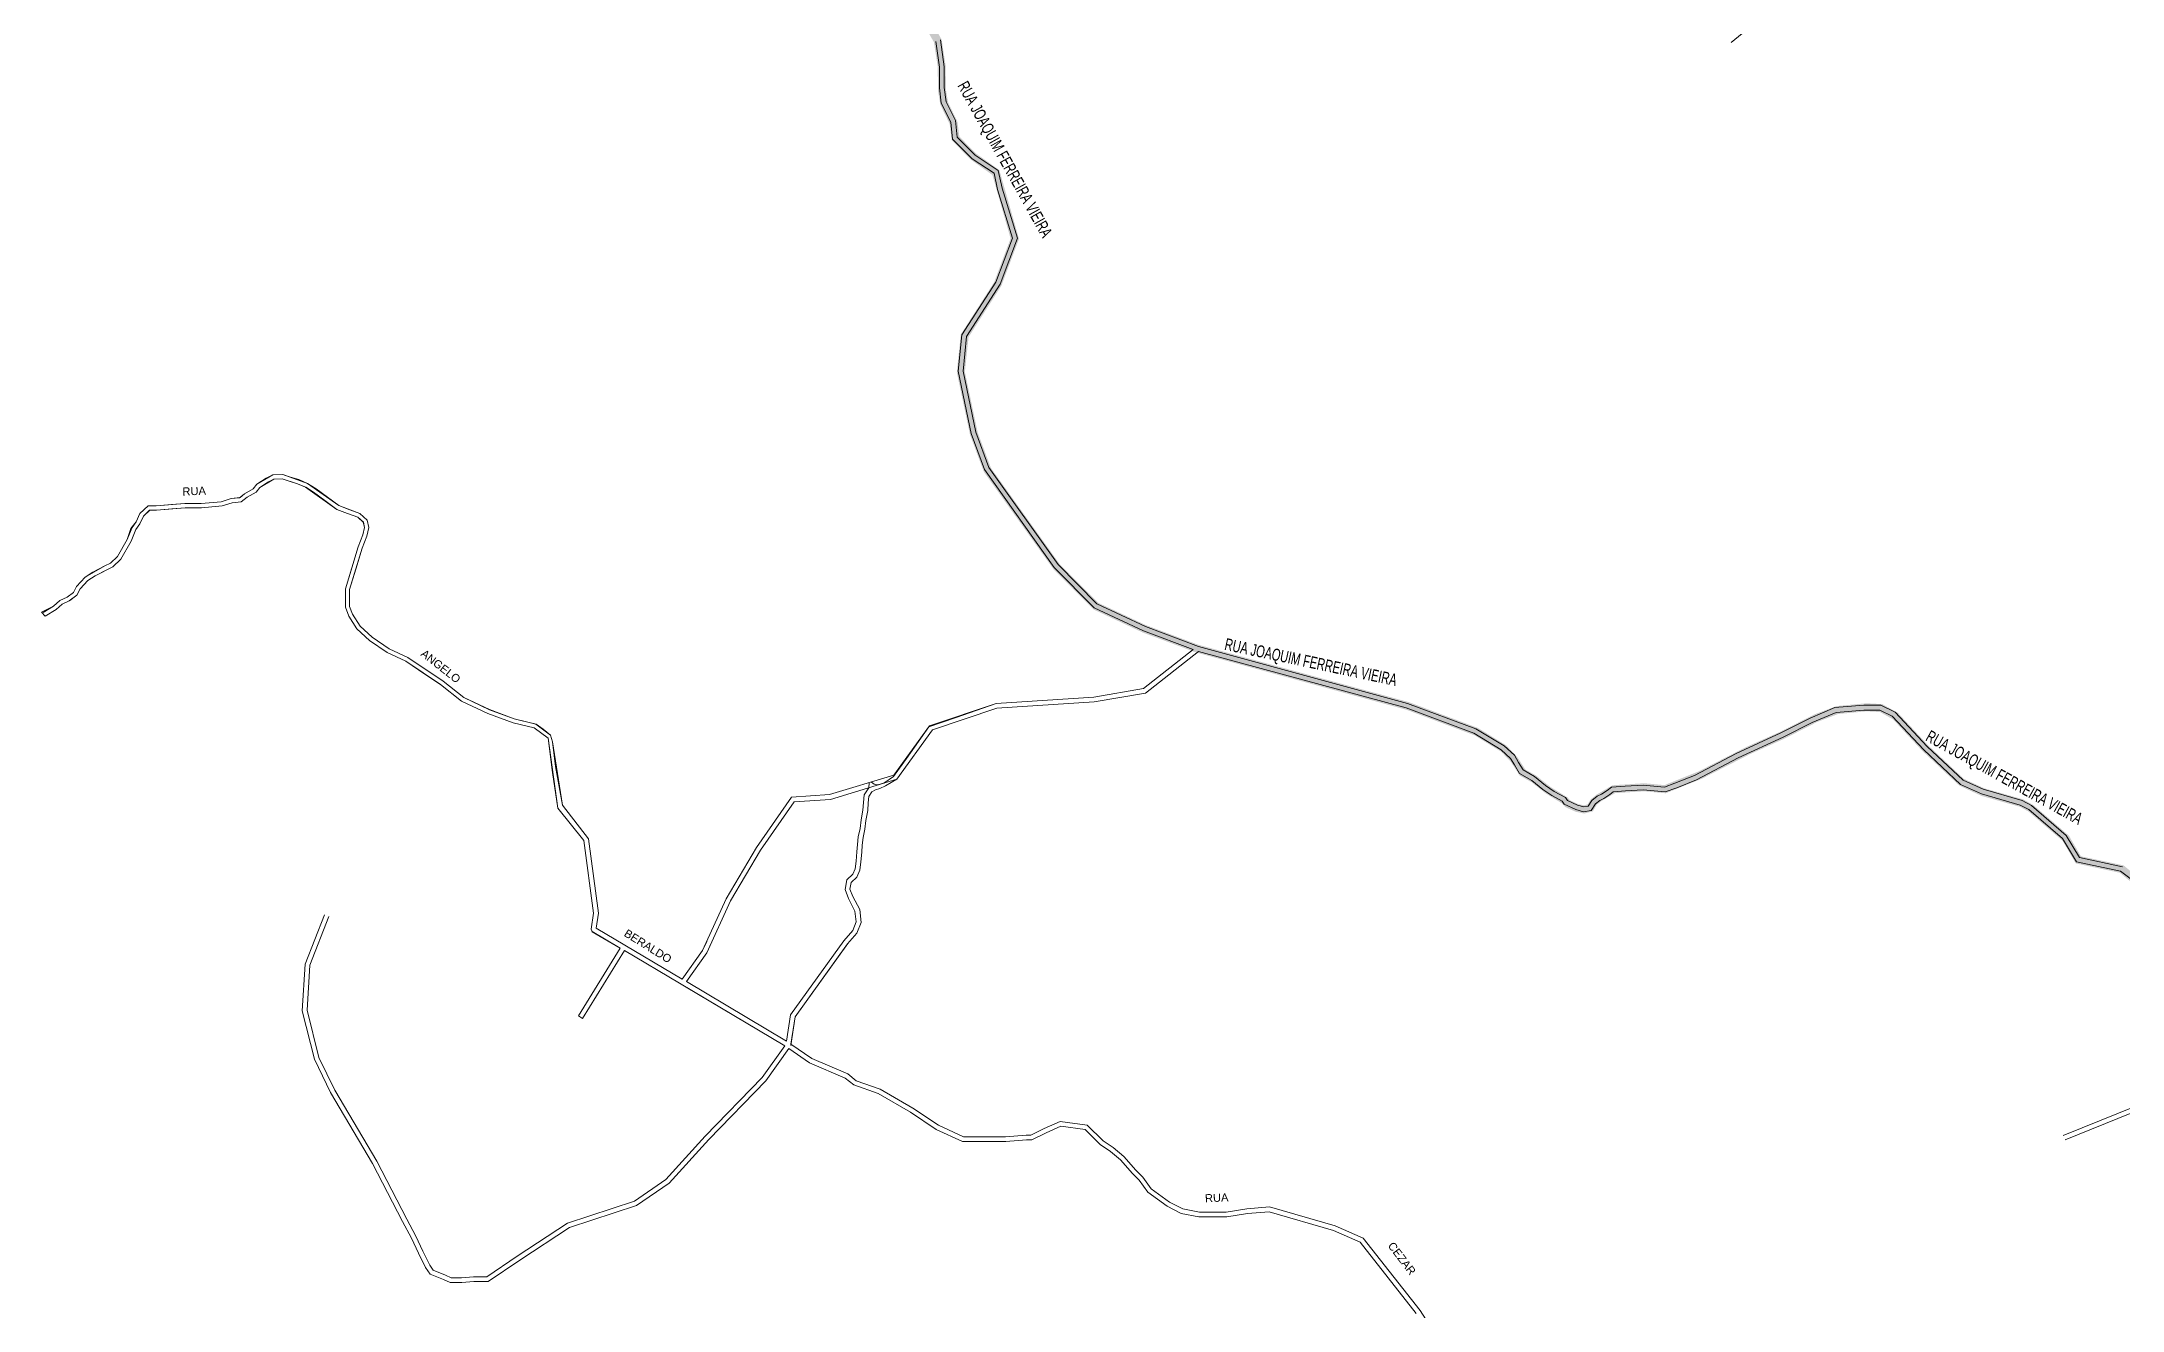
# Model space of a CAD drawing. Header units: millimetres. Extents: x 617885 to 663705, y 7172943 to 7234736.
# Drawn here: x 643973 to 646573, y 7187057 to 7188643 of the extents above; entities that cross this region are included whole.
import ezdxf

# ---------------------------------------------------------------- set-up
doc = ezdxf.new("R2010")
doc.units = ezdxf.units.MM
doc.layers.add('BAIRROS', color=12, linetype='Continuous')
doc.layers.add('TOP_VIAS 10.000', color=7, linetype='Continuous', lineweight=9)
doc.layers.add('VIAS', color=7, linetype='Continuous', lineweight=5)
doc.styles.add('LDUP', font='LDUP.SHX')

msp = doc.modelspace()

# ---------------------------------------------------------------- linework, layer by layer
at = {"layer": 'BAIRROS', "lineweight": 40, "ltscale": 0.3, "const_width": 10}
for points in [[(646636.5, 7187555.4), (646572.2, 7187608.8), (646518, 7187620.3), (646502.3, 7187647.3), (646458.8, 7187684.7), (646447.1, 7187691.2), (646398.8, 7187704.9), (646372.1, 7187717.3), (646326.4, 7187760.2), (646289.6, 7187799.8), (646271.6, 7187809.9), (646253.4, 7187810.9), (646217, 7187807.5), (646190.1, 7187797.4), (646148.1, 7187776), (646104.6, 7187756.5), (646045.4, 7187726.2), (646001.6, 7187708.6), (645975.6, 7187711), (645937.5, 7187708.6), (645919.5, 7187698.1), (645912.6, 7187692.7), (645908.1, 7187685.2), (645900.5, 7187683.3), (645891.4, 7187685.2), (645880, 7187690.4), (645876.5, 7187694.4), (645855.1, 7187707.6), (645837.6, 7187721.5), (645823.5, 7187729.4), (645813, 7187745.7), (645800, 7187759.4), (645765.7, 7187780.5), (645680.3, 7187812.5), (645416.7, 7187884.3), (645350.8, 7187909), (645291, 7187937), (645242, 7187985.7), (645154.9, 7188107.4), (645138, 7188152.7), (645121.7, 7188229.7), (645126.5, 7188275.1), (645167.8, 7188339.7), (645189.1, 7188396.3), (645165.5, 7188479), (645137.2, 7188499.1), (645115.1, 7188521.6), (645112.6, 7188541), (645100.9, 7188565.3), (645098.3, 7188580.7), (645097.7, 7188612.1), (645092.9, 7188643.5), (645075.1, 7188674.6)], [(645075.1, 7188674.6), (645092.9, 7188643.5), (645097.7, 7188612.1), (645098.3, 7188580.7), (645100.9, 7188565.3), (645112.6, 7188541), (645115.1, 7188521.6), (645137.2, 7188499.1), (645165.5, 7188479), (645189.1, 7188396.3), (645167.8, 7188339.7), (645126.5, 7188275.1), (645121.7, 7188229.7), (645138, 7188152.7), (645154.9, 7188107.4), (645242, 7187985.7), (645291, 7187937), (645350.8, 7187909), (645416.7, 7187884.3), (645680.3, 7187812.5), (645765.7, 7187780.5), (645800, 7187759.4), (645813, 7187745.7), (645823.5, 7187729.4), (645837.6, 7187721.5), (645855.1, 7187707.6), (645876.5, 7187694.4), (645880, 7187690.4), (645891.4, 7187685.2), (645900.5, 7187683.3), (645908.1, 7187685.2), (645912.6, 7187692.7), (645919.5, 7187698.1), (645937.5, 7187708.6), (645975.6, 7187711), (646001.6, 7187708.6), (646045.4, 7187726.2), (646104.6, 7187756.5), (646148.1, 7187776), (646190.1, 7187797.4), (646217, 7187807.5), (646253.4, 7187810.9), (646271.6, 7187809.9), (646289.6, 7187799.8), (646326.4, 7187760.2), (646372.1, 7187717.3), (646398.8, 7187704.9), (646447.1, 7187691.2), (646458.8, 7187684.7), (646502.3, 7187647.3), (646518, 7187620.3), (646572.2, 7187608.8), (646636.5, 7187555.4)]]:
    msp.add_lwpolyline(points, dxfattribs=at)
at = {"layer": 'VIAS', "color": 253, "ltscale": 0.3}
for points in [[(646114, 7188665.9), (646084.3, 7188641.3)], [(645109, 7188542.1), (645097.3, 7188565.5), (645094.9, 7188584.9), (645094.9, 7188610.7), (645090.3, 7188642.6)], [(645096.1, 7188644.6), (645100.9, 7188611.1), (645100.9, 7188585.3), (645103.2, 7188567.3), (645114.9, 7188543.9), (645117.2, 7188523.3), (645139.6, 7188500.9), (645168.5, 7188481.6), (645173.4, 7188459.5), (645192.4, 7188397), (645170.9, 7188339.5), (645128.9, 7188274.3), (645124.4, 7188231), (645140.6, 7188154.5), (645156.8, 7188110.6), (645243.1, 7187989.4), (645291.7, 7187940), (645352.5, 7187911.9), (645418.7, 7187887), (645679.8, 7187815.8), (645765.2, 7187784.1), (645800.4, 7187762.6), (645813.3, 7187751), (645818.5, 7187741.9), (645824.2, 7187732.7), (645838.6, 7187724.3), (645852.3, 7187713.2), (645863.2, 7187705.9), (645877.3, 7187698.2), (645879.7, 7187694.6), (645892.4, 7187688.8), (645900.2, 7187686.6), (645905.6, 7187687.5), (645910.1, 7187694.3), (645916.9, 7187699.7), (645922, 7187702.2), (645929.2, 7187707), (645934.7, 7187711.2), (645951.7, 7187712.5), (645974.2, 7187713.7), (646001, 7187711.3), (646013.9, 7187716), (646038.5, 7187725.8), (646090.4, 7187753), (646146.4, 7187778.8), (646182.8, 7187797.5), (646213.8, 7187810.5), (646249.8, 7187813.5), (646271.2, 7187813.5), (646288.9, 7187804.9), (646329.1, 7187761.9), (646374.2, 7187719.7), (646399.2, 7187708.6), (646447.6, 7187694.3), (646459.6, 7187688.4), (646502.9, 7187650.8), (646519.6, 7187623.1), (646573.1, 7187611.8)], [(644563.8, 7187796.6), (644590.9, 7187790), (644600, 7187783.4), (644608.8, 7187775.9), (644611.3, 7187767.7), (644615.4, 7187736.9), (644623.8, 7187688.5), (644656.6, 7187646.7), (644668.8, 7187553.8), (644665.9, 7187535), (644773.7, 7187471.2), (644799, 7187507.1), (644828.4, 7187571.8), (644866.3, 7187635.8), (644910.3, 7187698.7), (644957.6, 7187701.9), (645038, 7187726.1), (645082.7, 7187787.7), (645165.7, 7187815.8), (645287.7, 7187823.5), (645350, 7187834.2), (645411.8, 7187883.2), (645350.1, 7187906.4), (645288.2, 7187935), (645238.5, 7187985.6), (645151.4, 7188107.8), (645134.8, 7188152.8), (645118.3, 7188230.7), (645123.1, 7188276.4), (645165.5, 7188342.2), (645186.1, 7188397.2), (645167.6, 7188458), (645163.2, 7188478), (645135.8, 7188496.2), (645111.4, 7188520.6), (645109, 7188542.1)], [(644665.9, 7187535), (644668.8, 7187553.8), (644656.6, 7187646.7), (644623.8, 7187688.5), (644611.3, 7187767.6), (644608.8, 7187775.9), (644590.8, 7187790), (644563.8, 7187796.6), (644532.7, 7187807.9), (644500.8, 7187823.1), (644474.7, 7187843.6), (644430.7, 7187873.1), (644407.6, 7187883.9), (644386.3, 7187898.6), (644371.1, 7187912.2), (644361.7, 7187927.3), (644358, 7187936.8), (644358, 7187958.2), (644373.5, 7188009.7), (644379.6, 7188024.6), (644382.1, 7188035.7), (644380, 7188044.8), (644370.9, 7188053), (644344.7, 7188062.9), (644305.5, 7188090.6), (644274.6, 7188101.9), (644262.1, 7188101.4), (644242, 7188089.7), (644237.6, 7188083.7), (644226.8, 7188077.7), (644221.3, 7188073.2), (644210.1, 7188071.6), (644197.7, 7188067.7), (644172.7, 7188065.5), (644152.3, 7188065.7), (644116.4, 7188062.4), (644106.4, 7188062.4), (644095.9, 7188053), (644091.3, 7188042.8), (644084.6, 7188034.1), (644080.1, 7188020.7), (644067.9, 7187999.2), (644059.2, 7187990.8), (644052.1, 7187987.6), (644027.4, 7187973.3), (644016.8, 7187962), (644013.1, 7187954.5), (644004.9, 7187948.4), (643995.8, 7187944.4), (643988, 7187937.2), (643973.2, 7187929.7), (643977.6, 7187924.7), (643991.2, 7187932.9), (643998.8, 7187939.9), (644008.4, 7187944.4), (644017.3, 7187951), (644021.2, 7187958.9), (644030.9, 7187969.2), (644039.9, 7187975.2), (644062.2, 7187986.3), (644072.1, 7187996), (644084.9, 7188018.3), (644090.9, 7188033), (644095.9, 7188040.2), (644100.3, 7188049.8), (644107.9, 7188057.1), (644116.7, 7188057.1), (644152.5, 7188060.3), (644173, 7188060.2), (644198.8, 7188062.4), (644211.2, 7188066.4), (644222.7, 7188067.4), (644229.8, 7188073.3), (644241.1, 7188079.6), (644245.7, 7188085.7), (644263.5, 7188096.1), (644273.7, 7188096.5), (644292.8, 7188090.2), (644303, 7188085.9), (644342.1, 7188058.2), (644355.2, 7188052.9), (644368.2, 7188048.3), (644374.8, 7188042.3), (644376.6, 7188035.7), (644374.5, 7188026.2), (644368.5, 7188011.4), (644352.7, 7187959), (644352.7, 7187935.8), (644356.9, 7187924.9), (644367, 7187908.8), (644383, 7187894.4), (644404.9, 7187879.2), (644428.1, 7187868.5), (644471.6, 7187839.3), (644497.9, 7187818.6), (644530.7, 7187803), (644562.2, 7187791.5), (644588.6, 7187785.1), (644606, 7187772.4), (644618.3, 7187684.9), (644650.8, 7187644.6), (644662.8, 7187553.9), (644659.7, 7187533.9), (644661.2, 7187530.4), (644696.2, 7187510.1), (644644, 7187425.3), (644649.1, 7187422.2), (644701.4, 7187507.1), (644770.1, 7187466.4), (644901.8, 7187387.9)], [(643974.9, 7187929.3), (643988, 7187937.2), (643995.8, 7187944.4), (644004.9, 7187948.4), (644013.1, 7187954.5), (644016.8, 7187962), (644027.4, 7187973.3), (644037.2, 7187979.8), (644052.1, 7187987.6), (644059.2, 7187990.8), (644067.9, 7187999.2), (644080.1, 7188020.7), (644086.2, 7188035.6), (644091.3, 7188042.8), (644095.9, 7188053), (644106.4, 7188062.4), (644116.4, 7188062.4), (644135.5, 7188064.1), (644152.3, 7188065.7), (644172.7, 7188065.5), (644197.7, 7188067.7), (644210.1, 7188071.6), (644220.6, 7188072.6), (644226.8, 7188077.7), (644237.6, 7188083.7), (644242, 7188089.7), (644253.9, 7188097), (644262.1, 7188101.4), (644274.6, 7188101.9), (644282.8, 7188098.8), (644294.6, 7188095.3), (644305.5, 7188090.6), (644316, 7188084), (644330.2, 7188073.4), (644344.7, 7188062.9), (644357, 7188057.9), (644370.9, 7188053), (644380, 7188044.8), (644382.1, 7188035.7), (644379.6, 7188024.6), (644373.5, 7188009.7), (644366.2, 7187984.9), (644358, 7187958.2), (644358, 7187936.8), (644361.7, 7187927.3), (644371.1, 7187912.2), (644386.3, 7187898.6), (644407.6, 7187883.9), (644430.7, 7187873.1), (644455, 7187856.9), (644474.7, 7187843.7), (644500.8, 7187823.2), (644532.7, 7187808), (644563.8, 7187796.6)], [(644644, 7187425.3), (644696.2, 7187510.1), (644661.1, 7187530.9), (644659.7, 7187533.9), (644662.8, 7187553.9), (644650.8, 7187644.6), (644618.3, 7187684.9), (644611.4, 7187729.6), (644606, 7187772.4), (644588.6, 7187785.1), (644562.2, 7187791.5), (644530.7, 7187803), (644497.9, 7187818.6), (644471.6, 7187839.4), (644452, 7187852.5), (644428.1, 7187868.5), (644404.9, 7187879.2), (644383, 7187894.4), (644367, 7187908.8), (644356.9, 7187924.9), (644352.7, 7187935.8), (644352.7, 7187959), (644361.1, 7187986.5), (644368.5, 7188011.4), (644374.5, 7188026.2), (644376.6, 7188035.7), (644375.2, 7188042), (644368.2, 7188048.3), (644355.2, 7188052.9), (644342.1, 7188058.2), (644327, 7188069.1), (644312.9, 7188079.6), (644303.1, 7188085.9), (644292.8, 7188090.2), (644281.1, 7188093.7), (644273.7, 7188096.5), (644263.5, 7188096.1), (644256.6, 7188092.4), (644245.7, 7188085.7), (644241.1, 7188079.6), (644229.8, 7188073.3), (644222.7, 7188067.4), (644211.2, 7188066.4), (644198.8, 7188062.4), (644173, 7188060.2), (644152.5, 7188060.3), (644136, 7188058.8), (644116.7, 7188057.1), (644108.5, 7188057.1), (644100.3, 7188049.8), (644095.9, 7188040.2), (644090.9, 7188033), (644084.9, 7188018.3), (644072.1, 7187996), (644062.2, 7187986.3), (644054.5, 7187982.8), (644039.9, 7187975.2), (644030.9, 7187969.2), (644021.2, 7187958.9), (644017.3, 7187951), (644007.6, 7187943.8), (643998.8, 7187939.9), (643991.2, 7187932.9), (643977.6, 7187924.7)], [(645010.1, 7187717.4), (645013.4, 7187714.9), (645017.7, 7187713.9), (645025.4, 7187716), (645037.5, 7187724.3), (645054, 7187747), (645081.6, 7187786.4), (645115.8, 7187798.2), (645165.7, 7187815.8)], [(644799, 7187507.1), (644804.2, 7187518.4)]]:
    msp.add_lwpolyline(points, dxfattribs=at)
at = {"layer": 'VIAS', "color": 253}
for points in [[(645096.1, 7188644.6), (645100.9, 7188611.1), (645100.9, 7188585.3), (645103.2, 7188567.3), (645114.9, 7188543.9), (645117.2, 7188523.3), (645139.6, 7188500.9), (645168.5, 7188481.6), (645173.4, 7188459.5), (645192.4, 7188397), (645170.9, 7188339.5), (645128.9, 7188274.3), (645124.4, 7188231), (645140.6, 7188154.5), (645156.8, 7188110.6), (645243.1, 7187989.4), (645291.7, 7187940), (645352.5, 7187911.9), (645418.7, 7187887), (645679.8, 7187815.8), (645765.2, 7187784.1), (645800.4, 7187762.6), (645813.3, 7187751), (645818.5, 7187741.9), (645824.2, 7187732.7), (645838.6, 7187724.3), (645852.3, 7187713.2), (645863.2, 7187705.9), (645877.3, 7187698.2), (645879.7, 7187694.6), (645892.4, 7187688.8), (645900.2, 7187686.6), (645905.6, 7187687.5), (645910.1, 7187694.3), (645916.9, 7187699.7), (645922, 7187702.2), (645929.2, 7187707), (645934.7, 7187711.2), (645951.7, 7187712.5), (645974.2, 7187713.7), (646001, 7187711.3), (646013.9, 7187716), (646038.5, 7187725.8), (646090.4, 7187753), (646146.4, 7187778.8), (646182.8, 7187797.5), (646213.8, 7187810.5), (646249.8, 7187813.5), (646271.2, 7187813.5), (646288.9, 7187804.9), (646329.1, 7187761.9), (646374.2, 7187719.7), (646399.2, 7187708.6), (646447.6, 7187694.3), (646459.6, 7187688.4), (646502.9, 7187650.8), (646519.6, 7187623.1), (646573.1, 7187611.8)], [(645932.6, 7187702.1), (645925, 7187697), (645920.2, 7187694.6), (645914.6, 7187690.1), (645909.2, 7187682), (645899.8, 7187680.5), (645890.3, 7187683.2), (645875.7, 7187689.8), (645873.2, 7187693.6), (645860.1, 7187700.8), (645848.7, 7187708.3), (645835.2, 7187719.4), (645819.9, 7187728.3), (645813.3, 7187738.9), (645808.6, 7187747.1), (645796.8, 7187757.8), (645762.6, 7187778.7), (645678, 7187810.1), (645418.5, 7187880.8), (645352.5, 7187828.5), (645288.4, 7187817.6), (645166.8, 7187809.9), (645086.4, 7187782.6), (645041.7, 7187721), (644958.7, 7187695.9), (644913.6, 7187692.9), (644871.3, 7187632.6), (644833.7, 7187569), (644804.3, 7187504.1)], [(646592.7, 7187589.6), (646570.5, 7187606.2), (646515.8, 7187617.8), (646498.3, 7187646.9), (646456.2, 7187683.3), (646445.4, 7187688.7), (646397.1, 7187702.9), (646370.8, 7187714.6), (646324.8, 7187757.7), (646285.3, 7187800), (646269.8, 7187807.5), (646250, 7187807.5), (646215.2, 7187804.6), (646185.3, 7187792.1), (646149, 7187773.4), (646093, 7187747.6), (646041, 7187720.4), (646016.1, 7187710.4), (646001.8, 7187705.2), (645974.1, 7187707.7), (645952.1, 7187706.5), (645936.9, 7187705.3), (645932.6, 7187702.1)], [(645041.7, 7187721), (645027.7, 7187713), (645020.3, 7187709.3), (645015.1, 7187708), (645010.5, 7187705.3)], [(644810.1, 7187517), (644804.3, 7187504.1), (644778.9, 7187468.2), (644903.9, 7187393.6), (644908.9, 7187426.7), (644975.4, 7187519.2), (644986.7, 7187531.9), (644991.1, 7187542.7), (644989.4, 7187556.3), (644981.3, 7187572), (644977, 7187583.3), (644979.2, 7187595.2), (644986.7, 7187602.3), (644989.6, 7187609.1), (644990.9, 7187618.7), (644991.9, 7187630.3), (644992.6, 7187639.3), (644993.6, 7187649), (644995.8, 7187659.5), (644997.1, 7187670.4), (644999.4, 7187682.5), (644999.9, 7187692), (645001.1, 7187701.4), (645006.6, 7187710.4), (645007, 7187716.4)], [(644909.1, 7187388.4), (644914.6, 7187424.4), (644980.1, 7187515.5), (644991.9, 7187528.7), (644997.2, 7187541.9), (644995.3, 7187558.1), (644986.8, 7187574.4), (644983.2, 7187583.9), (644984.7, 7187592.2), (644991.8, 7187598.7), (644995.4, 7187607.6), (644996.8, 7187618), (644997.9, 7187629.9), (644998.5, 7187638.7), (644999.6, 7187648.1), (645001.7, 7187658.6), (645003, 7187669.4), (645005.4, 7187681.8), (645005.8, 7187691.5), (645006.9, 7187699.3), (645010.5, 7187705.3)], [(644644, 7187425.3), (644696.2, 7187510.1), (644661.2, 7187530.4), (644659.7, 7187533.9), (644662.8, 7187553.9), (644650.8, 7187644.6), (644650.8, 7187644.6)], [(645690.8, 7187053.7), (645620.7, 7187142.7), (645587.4, 7187157.3), (645506.8, 7187180.6), (645479.7, 7187178.5), (645453.9, 7187174.2), (645419.2, 7187174.2), (645397.1, 7187178.6), (645379.4, 7187187.5), (645355.3, 7187205), (645344.4, 7187220.2), (645336, 7187228.6), (645321.1, 7187245.6), (645308.6, 7187256), (645295.6, 7187264.6), (645276.9, 7187283.4), (645246.7, 7187287.4), (645228.3, 7187279.2), (645210.6, 7187270.4), (645203.6, 7187270.4), (645177.9, 7187268.3), (645123.7, 7187268.3), (645090.8, 7187283.6), (645058.6, 7187305), (645018.3, 7187328.4), (644988.1, 7187339.1), (644977.3, 7187347.7), (644932.5, 7187366.9), (644906.9, 7187384.6), (644878.2, 7187344.3), (644806.8, 7187271), (644757.2, 7187216.4), (644716.6, 7187188.5), (644632.9, 7187161.1), (644570.8, 7187120.1), (644531.3, 7187093.4), (644513, 7187093.4), (644498.1, 7187092.1), (644483.5, 7187092.1), (644475.5, 7187096.1), (644458.5, 7187102.7), (644452.9, 7187111.1), (644444, 7187128.8), (644435.3, 7187147.5), (644424.1, 7187168.6), (644386.6, 7187241), (644334.2, 7187329.6), (644314, 7187371.2), (644298.8, 7187431.8), (644302.6, 7187490.2), (644326.5, 7187551.7)], [(644332.1, 7187549.6), (644308.5, 7187488.8), (644304.9, 7187432.4), (644319.7, 7187373.2), (644339.5, 7187332.4), (644391.9, 7187243.9), (644429.4, 7187171.4), (644440.7, 7187150.1), (644449.4, 7187131.4), (644458.1, 7187114.1), (644462.4, 7187107.6), (644477.9, 7187101.6), (644484.9, 7187098.1), (644497.8, 7187098.1), (644512.8, 7187099.4), (644529.5, 7187099.4), (644567.5, 7187125.1), (644630.3, 7187166.5), (644713.9, 7187194), (644753.2, 7187221), (644802.4, 7187275.1), (644873.6, 7187348.2), (644901.8, 7187387.9), (644776.6, 7187462.5), (644770.1, 7187466.4), (644701.4, 7187507.1), (644649.1, 7187422.2)], [(645177.7, 7187274.3), (645125, 7187274.3), (645093.7, 7187288.8), (645061.7, 7187310.1), (645020.8, 7187333.8), (644991.1, 7187344.4), (644980.4, 7187352.9), (644935.4, 7187372.2), (644909.4, 7187390.2), (644914.6, 7187424.4), (644980.3, 7187515.7)], [(644773, 7187464.7), (644773, 7187464.7)], [(646695.9, 7187259.5), (646696.6, 7187346.7), (646617.8, 7187317.5), (646501.4, 7187270.5)], [(646499.2, 7187276), (646615.7, 7187323.1)], [(645312.2, 7187260.8), (645299.5, 7187269.3), (645279.7, 7187289), (645245.8, 7187293.6), (645225.7, 7187284.7), (645209.2, 7187276.4), (645203.3, 7187276.4), (645177.7, 7187274.3)], [(646175.7, 7186480.3), (646118.5, 7186513.3), (646067.4, 7186538.7), (645896, 7186765.5), (645757.7, 7186960.9), (645695.7, 7187057.2), (645624.5, 7187147.6), (645589.4, 7187163), (645507.5, 7187186.7), (645479, 7187184.5), (645453.4, 7187180.2), (645419.8, 7187180.2), (645399.1, 7187184.4), (645382.5, 7187192.6), (645359.6, 7187209.3), (645349, 7187224), (645340.4, 7187232.7), (645325.3, 7187249.9), (645312.2, 7187260.8)]]:
    msp.add_lwpolyline(points, dxfattribs=at)

# ---------------------------------------------------------------- texts
at = {"layer": 'TOP_VIAS 10.000', "color": 251, "style": 'LDUP'}
for s, height, rotation, width, p in [('RUA JOAQUIM FERREIRA VIEIRA ', 15, 299.1544, 0.69, (645117, 7188587.6)), ('RUA', 10, 2.4591, 1.04, (644149.3, 7188075.4)), ('ANGELO', 10, 321.8673, 1.04, (644446, 7187876.1)), ('RUA JOAQUIM FERREIRA VIEIRA', 15, 348.0635, 0.69, (645450.3, 7187882.8)), ('RUA JOAQUIM FERREIRA VIEIRA', 15, 331.0346, 0.69, (646326, 7187769.9)), ('BERALDO', 10, 328.1658, 1.04, (644699.9, 7187525.8)), ('RUA', 10, 2.4591, 1.04, (645426.9, 7187192.5)), ('CEZAR', 10, 307.1155, 1.04, (645654.6, 7187138.1))]:
    msp.add_text(s, height=height, rotation=rotation, dxfattribs=dict(at, width=width)).set_placement(p)

doc.saveas('drawing.dxf')
